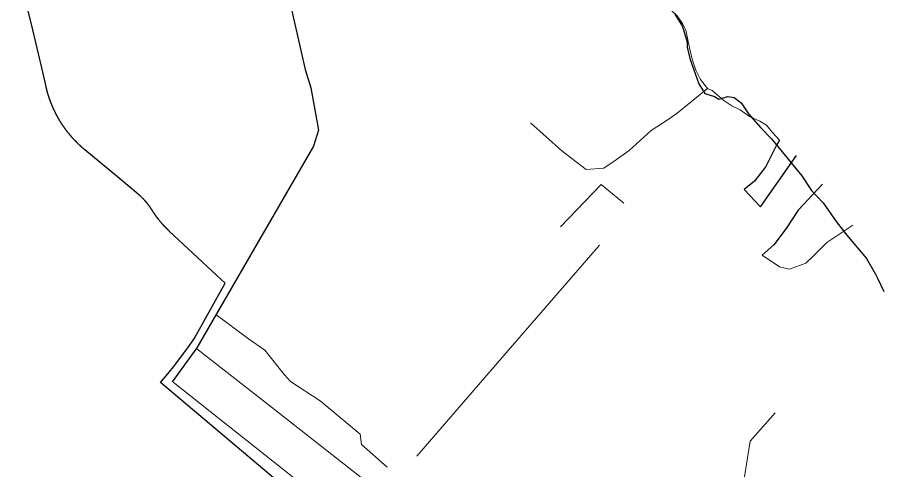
# Model space of a CAD drawing. Header units: millimetres. Extents: x 341818 to 347703, y 7370458 to 7377443.
# Drawn here: x 344009 to 345276, y 7375753 to 7376418 of the extents above; entities that cross this region are included whole.
import ezdxf

# ---------------------------------------------------------------- set-up
doc = ezdxf.new("R2010")
doc.units = ezdxf.units.MM
for name, color, linetype in [('MCT - RUA SAMUEL RÉIS DE OLIVEIRA', 7, 'Continuous'), ('MONTANHÃO', 220, 'Continuous'), ('RUA DO OLEODUTO - 08_01_2021 - FERMOM_166', 7, 'Continuous'), ('RUA GEREMIA LUANARDELLI - 08_01_2021 - FERMOM_200 - FERMOM_201', 7, 'Continuous'), ('RUA SÃO FRANCISCO - 08_01_2021 - FERMOM_203', 7, 'Continuous'), ('RUA TANCREDO NEVES - 08_01_2021 - FERMOM_202', 7, 'Continuous')]:
    doc.layers.add(name, color=color, linetype=linetype)
for name, color, linetype, lineweight in [('MCT - RUA VASCO DA GAMA', 7, 'Continuous', 18), ('MCT - RUA VINTE E NOVE DE JULHO', 7, 'Continuous', 18), ('PAISAGISMO COL', 82, 'Continuous', 9), ('RUA 21 DE ABRIL - 08_01_2021 - FERMOM_204', 7, 'Continuous', 18), ('RUA ALTO DA BELA VISTA - 21_01_2021 - MON09', 7, 'Continuous', 18), ('RUA BEIRA RIO - 08_01_2021 - FERMOM_154', 7, 'Continuous', 18), ('RUA DOS PÁSSAROS - 08_01_2021 - FERMOM_147', 7, 'Continuous', 18), ('RUA MONTE DAS OLIVEIRAS - FERMOM_199', 7, 'Continuous', 18), ('RUA PADRE LÉO COMISSARI - 07_01_2021 - FERMOM_165', 7, 'Continuous', 18), ('RUA SANTO ANTONIO - 08_01_2021 - FERMOM_149', 7, 'Continuous', 18), ('RUA TRIBUTINO NUNES - 08_01_2021 - FERMOM_198', 7, 'Continuous', 18)]:
    doc.layers.add(name, color=color, linetype=linetype, lineweight=lineweight)

msp = doc.modelspace()

# ---------------------------------------------------------------- linework, layer by layer
at = {"layer": 'MCT - RUA SAMUEL RÉIS DE OLIVEIRA', "linetype": 'ByBlock'}
msp.add_line((345074.8, 7376165.4), (345098.5, 7376140.1), dxfattribs=at)
at = {"layer": 'MCT - RUA VASCO DA GAMA', "linetype": 'ByBlock'}
msp.add_lwpolyline([(345010.6, 7376326.3), (345021.1, 7376313.4), (345027.9, 7376310.2), (345044.9, 7376295.8), (345056.7, 7376288), (345068.8, 7376282.1), (345082.6, 7376272.4), (345097.6, 7376265.3), (345107.5, 7376259.3), (345116.5, 7376248.9), (345126.5, 7376237.8)], dxfattribs=at)
at = {"layer": 'MCT - RUA VINTE E NOVE DE JULHO', "linetype": 'ByBlock'}
msp.add_lwpolyline([(344594.7, 7375774.9), (344728.5, 7375929.3)], dxfattribs=at)
at = {"layer": 'MONTANHÃO'}
for points in [[(344450.3, 7375687.9), (344218.9, 7375882.7), (344229.5, 7375895.3), (344240.1, 7375907.9), (344261.4, 7375936.6), (344268.8, 7375947.4), (344313.6, 7376028), (344301, 7376039.8), (344231.9, 7376104.3), (344231.7, 7376104.5), (344231.5, 7376104.7), (344231.2, 7376105), (344231, 7376105.2), (344230.7, 7376105.4), (344230.5, 7376105.7), (344230.2, 7376105.9), (344230, 7376106.1), (344229.7, 7376106.4), (344229.5, 7376106.6), (344229.2, 7376106.8), (344229, 7376107.1), (344228.8, 7376107.3), (344228.5, 7376107.6), (344228.3, 7376107.8), (344228, 7376108), (344227.8, 7376108.3), (344227.6, 7376108.5), (344227.3, 7376108.8), (344227.1, 7376109), (344226.8, 7376109.3), (344226.6, 7376109.5), (344226.4, 7376109.7), (344226.1, 7376110), (344225.9, 7376110.2), (344225.7, 7376110.5), (344225.4, 7376110.7), (344225.2, 7376111), (344225, 7376111.2), (344224.7, 7376111.5), (344224.5, 7376111.7), (344224.3, 7376112), (344224, 7376112.2), (344223.8, 7376112.5), (344223.6, 7376112.7), (344223.4, 7376113), (344223.1, 7376113.2), (344222.9, 7376113.5), (344222.7, 7376113.7), (344222.4, 7376114), (344222.2, 7376114.2), (344222, 7376114.5), (344221.8, 7376114.7), (344221.5, 7376115), (344221.3, 7376115.2), (344221.1, 7376115.5), (344220.9, 7376115.8), (344220.6, 7376116), (344220.4, 7376116.3), (344220.2, 7376116.5), (344220, 7376116.8), (344219.8, 7376117.1), (344219.5, 7376117.3), (344219.3, 7376117.6), (344219.1, 7376117.8), (344218.9, 7376118.1), (344218.7, 7376118.4), (344218.5, 7376118.6), (344218.2, 7376118.9), (344218, 7376119.1), (344217.8, 7376119.4), (344217.6, 7376119.7), (344217.4, 7376119.9), (344217.2, 7376120.2), (344217, 7376120.5), (344216.7, 7376120.7), (344216.5, 7376121), (344216.3, 7376121.3), (344216.1, 7376121.5), (344215.9, 7376121.8), (344215.7, 7376122.1), (344215.5, 7376122.3), (344215.3, 7376122.6), (344215.1, 7376122.9), (344214.9, 7376123.1), (344214.7, 7376123.4), (344214.4, 7376123.7), (344214.2, 7376124), (344214, 7376124.2), (344213.8, 7376124.5), (344213.6, 7376124.8), (344213.4, 7376125), (344213.2, 7376125.3), (344213, 7376125.6), (344212.8, 7376125.9), (344212.6, 7376126.1), (344212.4, 7376126.4), (344212.2, 7376126.7), (344212, 7376127), (344211.8, 7376127.2), (344211.6, 7376127.5), (344211.4, 7376127.8), (344211.2, 7376128.1), (344211.1, 7376128.4), (344210.9, 7376128.6), (344210.7, 7376128.9), (344210.5, 7376129.2), (344210.3, 7376129.5), (344210.1, 7376129.8), (344209.9, 7376130), (344209.7, 7376130.3), (344209.5, 7376130.6), (344209.3, 7376130.9), (344209.1, 7376131.2), (344208.9, 7376131.5), (344208.8, 7376131.7), (344208.6, 7376132), (344208.4, 7376132.3), (344208.2, 7376132.6), (344208, 7376132.9), (344207.8, 7376133.2), (344207.7, 7376133.4), (344207.5, 7376133.7), (344207.3, 7376134), (344207.1, 7376134.3), (344206.9, 7376134.6), (344206.7, 7376134.9), (344206.6, 7376135.1), (344206.5, 7376135.3), (344206.3, 7376135.6), (344206.2, 7376135.8), (344206, 7376136), (344205.9, 7376136.3), (344205.7, 7376136.5), (344205.6, 7376136.7), (344205.4, 7376137), (344205.3, 7376137.2), (344205.1, 7376137.4), (344205, 7376137.6), (344204.8, 7376137.9), (344204.6, 7376138.1), (344204.5, 7376138.3), (344204.3, 7376138.6), (344204.2, 7376138.8), (344204, 7376139), (344203.9, 7376139.2), (344203.7, 7376139.5), (344203.6, 7376139.7), (344203.4, 7376139.9), (344203.2, 7376140.1), (344203.1, 7376140.3), (344202.9, 7376140.6), (344202.8, 7376140.8), (344202.6, 7376141), (344202.4, 7376141.2), (344202.3, 7376141.5), (344202.1, 7376141.7), (344201.9, 7376141.9), (344201.8, 7376142.1), (344201.6, 7376142.3), (344201.4, 7376142.6), (344201.3, 7376142.8), (344201.1, 7376143), (344200.9, 7376143.2), (344200.8, 7376143.4), (344200.6, 7376143.6), (344200.4, 7376143.9), (344200.3, 7376144.1), (344200.1, 7376144.3), (344199.9, 7376144.5), (344199.7, 7376144.7), (344199.6, 7376144.9), (344199.4, 7376145.1), (344199.2, 7376145.3), (344199.1, 7376145.6), (344198.9, 7376145.8), (344198.7, 7376146), (344198.5, 7376146.2), (344198.3, 7376146.4), (344198.2, 7376146.6), (344198, 7376146.8), (344197.8, 7376147), (344197.6, 7376147.2), (344197.5, 7376147.4), (344197.3, 7376147.6), (344197.1, 7376147.9), (344196.9, 7376148.1), (344196.7, 7376148.3), (344196.5, 7376148.5), (344196.4, 7376148.7), (344196.2, 7376148.9), (344196, 7376149.1), (344195.8, 7376149.3), (344195.6, 7376149.5), (344195.4, 7376149.7), (344195.3, 7376149.9), (344195.1, 7376150.1), (344194.9, 7376150.3), (344194.7, 7376150.5), (344194.5, 7376150.7), (344194.3, 7376150.9), (344194.1, 7376151.1), (344193.9, 7376151.3), (344193.7, 7376151.5), (344193.6, 7376151.7), (344193.4, 7376151.9), (344193.2, 7376152.1), (344193, 7376152.3), (344192.8, 7376152.5), (344192.6, 7376152.7), (344192.4, 7376152.8), (344192.2, 7376153), (344192, 7376153.2), (344191.8, 7376153.4), (344191.6, 7376153.6), (344191.4, 7376153.8), (344191.2, 7376154), (344191, 7376154.2), (344190.8, 7376154.4), (344190.6, 7376154.6), (344190.4, 7376154.8), (344190.2, 7376154.9), (344190, 7376155.1), (344189.8, 7376155.3), (344189.6, 7376155.5), (344189.4, 7376155.7), (344189.2, 7376155.9), (344189, 7376156.1), (344188.8, 7376156.2), (344188.6, 7376156.4), (344188.4, 7376156.6), (344188.2, 7376156.8), (344188, 7376157), (344187.8, 7376157.1), (344187.6, 7376157.3), (344187.4, 7376157.5), (344187.2, 7376157.7), (344186.9, 7376157.9), (344186.7, 7376158), (344186.5, 7376158.2), (344186.3, 7376158.4), (344186.1, 7376158.6), (344155.9, 7376183.7), (344107.9, 7376223.5), (344107.7, 7376223.8), (344107.4, 7376224), (344107.1, 7376224.2), (344106.9, 7376224.4), (344106.6, 7376224.7), (344106.3, 7376224.9), (344106, 7376225.1), (344105.8, 7376225.4), (344105.5, 7376225.6), (344105.2, 7376225.8), (344104.9, 7376226.1), (344104.7, 7376226.3), (344104.4, 7376226.5), (344104.1, 7376226.8), (344103.9, 7376227), (344103.6, 7376227.3), (344103.3, 7376227.5), (344103.1, 7376227.7), (344102.8, 7376228), (344102.5, 7376228.2), (344102.3, 7376228.5), (344102, 7376228.7), (344101.7, 7376228.9), (344101.5, 7376229.2), (344101.2, 7376229.4), (344101, 7376229.7), (344100.7, 7376229.9), (344100.4, 7376230.1), (344100.2, 7376230.4), (344099.9, 7376230.6), (344099.7, 7376230.9), (344099.4, 7376231.1), (344099.1, 7376231.4), (344098.9, 7376231.6), (344098.6, 7376231.9), (344098.4, 7376232.1), (344098.1, 7376232.4), (344097.8, 7376232.6), (344097.6, 7376232.9), (344097.3, 7376233.1), (344097.1, 7376233.4), (344096.8, 7376233.6), (344096.6, 7376233.9), (344096.3, 7376234.1), (344096.1, 7376234.4), (344095.8, 7376234.6), (344095.6, 7376234.9), (344095.3, 7376235.1), (344095.1, 7376235.4), (344094.8, 7376235.7), (344094.6, 7376235.9), (344094.3, 7376236.2), (344094.1, 7376236.4), (344093.8, 7376236.7), (344093.6, 7376236.9), (344093.3, 7376237.2), (344093.1, 7376237.5), (344092.8, 7376237.7), (344092.6, 7376238), (344092.3, 7376238.2), (344092.1, 7376238.5), (344091.9, 7376238.8), (344091.6, 7376239), (344091.4, 7376239.3), (344091.1, 7376239.6), (344090.9, 7376239.8), (344090.7, 7376240.1), (344090.4, 7376240.4), (344090.2, 7376240.6), (344089.9, 7376240.9), (344089.7, 7376241.1), (344089.5, 7376241.4), (344089.2, 7376241.7), (344089, 7376242), (344088.7, 7376242.2), (344088.5, 7376242.5), (344088.3, 7376242.8), (344088, 7376243), (344087.8, 7376243.3), (344087.6, 7376243.6), (344087.3, 7376243.8), (344087.1, 7376244.1), (344086.9, 7376244.4), (344086.6, 7376244.7), (344086.4, 7376244.9), (344086.2, 7376245.2), (344086, 7376245.5), (344085.7, 7376245.8), (344085.5, 7376246), (344085.3, 7376246.3), (344085.1, 7376246.6), (344084.8, 7376246.9), (344084.6, 7376247.1), (344084.4, 7376247.4), (344084.2, 7376247.7), (344083.9, 7376248), (344083.7, 7376248.3), (344083.5, 7376248.5), (344083.3, 7376248.8), (344083, 7376249.1), (344082.8, 7376249.4), (344082.6, 7376249.7), (344082.4, 7376249.9), (344082.2, 7376250.2), (344081.9, 7376250.5), (344081.7, 7376250.8), (344081.5, 7376251.1), (344081.3, 7376251.4), (344081.1, 7376251.7), (344080.9, 7376251.9), (344080.6, 7376252.2), (344080.4, 7376252.5), (344080.2, 7376252.8), (344080, 7376253.1), (344079.8, 7376253.4), (344079.6, 7376253.7), (344079.4, 7376254), (344079.2, 7376254.2), (344078.9, 7376254.5), (344078.7, 7376254.8), (344078.5, 7376255.1), (344078.3, 7376255.4), (344078.1, 7376255.7), (344077.9, 7376256), (344077.7, 7376256.3), (344077.5, 7376256.6), (344077.3, 7376256.9), (344077.1, 7376257.2), (344076.9, 7376257.5), (344076.7, 7376257.7), (344076.5, 7376258), (344076.3, 7376258.3), (344076.1, 7376258.6), (344075.9, 7376258.9), (344075.7, 7376259.2), (344075.5, 7376259.5), (344075.3, 7376259.8), (344075.1, 7376260.1), (344074.9, 7376260.4), (344074.7, 7376260.7), (344074.5, 7376261), (344074.3, 7376261.3), (344074.1, 7376261.6), (344073.9, 7376261.9), (344073.7, 7376262.2), (344073.5, 7376262.5), (344073.3, 7376262.8), (344073.1, 7376263.1), (344072.9, 7376263.4), (344072.8, 7376263.7), (344072.6, 7376264), (344072.4, 7376264.3), (344072.2, 7376264.6), (344072, 7376264.9), (344071.8, 7376265.2), (344071.6, 7376265.5), (344071.4, 7376265.9), (344071.3, 7376266.2), (344071.1, 7376266.5), (344070.9, 7376266.8), (344070.7, 7376267.1), (344070.5, 7376267.4), (344070.3, 7376267.7), (344070.2, 7376268), (344070, 7376268.3), (344069.8, 7376268.6), (344069.6, 7376268.9), (344069.4, 7376269.2), (344069.3, 7376269.6), (344069.1, 7376269.9), (344068.9, 7376270.2), (344068.7, 7376270.5), (344068.6, 7376270.8), (344068.4, 7376271.1), (344068.2, 7376271.4), (344068, 7376271.7), (344067.9, 7376272), (344067.7, 7376272.4), (344067.5, 7376272.7), (344067.3, 7376273), (344067.2, 7376273.3), (344067, 7376273.6), (344066.8, 7376273.9), (344066.7, 7376274.3), (344066.5, 7376274.6), (344066.3, 7376274.9), (344066.2, 7376275.2), (344066, 7376275.5), (344065.8, 7376275.8), (344065.7, 7376276.2), (344065.5, 7376276.5), (344065.4, 7376276.8), (344065.2, 7376277.1), (344065, 7376277.4), (344064.9, 7376277.7), (344064.7, 7376278.1), (344064.6, 7376278.4), (344064.4, 7376278.7), (344064.2, 7376279), (344064.1, 7376279.4), (344063.9, 7376279.7), (344063.8, 7376280), (344063.6, 7376280.3), (344063.5, 7376280.6), (344063.3, 7376281), (344063.2, 7376281.3), (344063, 7376281.6), (344062.8, 7376281.9), (344062.7, 7376282.3), (344062.5, 7376282.6), (344062.4, 7376282.9), (344062.2, 7376283.2), (344062.1, 7376283.6), (344062, 7376283.9), (344061.8, 7376284.2), (344061.7, 7376284.5), (344061.5, 7376284.9), (344061.4, 7376285.2), (344061.2, 7376285.5), (344061.1, 7376285.8), (344060.9, 7376286.2), (344060.8, 7376286.5), (344060.7, 7376286.8), (344060.5, 7376287.2), (344060.4, 7376287.5), (344060.2, 7376287.8), (344060.1, 7376288.2), (344060, 7376288.5), (344059.8, 7376288.8), (344059.7, 7376289.1), (344059.6, 7376289.5), (344059.4, 7376289.8), (344059.3, 7376290.1), (344059.1, 7376290.5), (344059, 7376290.8), (344058.9, 7376291.1), (344058.8, 7376291.5), (344058.6, 7376291.8), (344058.5, 7376292.1), (344058.4, 7376292.5), (344058.2, 7376292.8), (344058.1, 7376293.1), (344058, 7376293.5), (344057.9, 7376293.8), (344057.7, 7376294.1), (344057.6, 7376294.5), (344057.5, 7376294.8), (344057.4, 7376295.1), (344057.2, 7376295.5), (344057.1, 7376295.8), (344057, 7376296.2), (344056.9, 7376296.5), (344056.7, 7376296.8), (344056.6, 7376297.2), (344056.5, 7376297.5), (344056.4, 7376297.8), (344056.3, 7376298.2), (344056.2, 7376298.5), (344056, 7376298.9), (344055.9, 7376299.2), (344055.8, 7376299.5), (344055.7, 7376299.9), (344055.6, 7376300.2), (344055.5, 7376300.5), (344055.4, 7376300.9), (344055.3, 7376301.2), (344055.1, 7376301.6), (344055, 7376301.9), (344054.9, 7376302.2), (344054.8, 7376302.6), (344054.7, 7376302.9), (344054.6, 7376303.3), (344054.5, 7376303.6), (344054.4, 7376304), (344054.3, 7376304.3), (344054.2, 7376304.6), (344054.1, 7376305), (344054, 7376305.3), (344053.9, 7376305.7), (344053.8, 7376306), (344053.7, 7376306.4), (344053.6, 7376306.7), (344053.5, 7376307), (344053.4, 7376307.4), (344053.3, 7376307.7), (344053.2, 7376308.1), (344053.1, 7376308.4), (344053, 7376308.8), (344052.9, 7376309.1), (344052.8, 7376309.5), (344052.7, 7376309.8), (344052.6, 7376310.1), (344052.5, 7376310.5), (344052.4, 7376310.8), (344052.4, 7376311.2), (344052.3, 7376311.5), (344052.2, 7376311.9), (344052.1, 7376312.2), (344052, 7376312.6), (344051.9, 7376312.9), (344051.8, 7376313.3), (344051.8, 7376313.6), (344051.7, 7376314), (344051.6, 7376314.3), (344051.5, 7376314.7), (344051.4, 7376315), (344051.3, 7376315.4), (344051.3, 7376315.7), (344051.2, 7376316.1), (344051.1, 7376316.4), (344045, 7376343.6), (344031.8, 7376399), (344009, 7376491.8)], [(344973.3, 7376421.9), (344984.1, 7376403.9), (344991.3, 7376381.1), (344991.3, 7376373.9), (344994.9, 7376357.1), (345005.7, 7376326.9), (345008.1, 7376319.9), (345017.1, 7376306.1), (345031.5, 7376301.3), (345037.5, 7376297.7), (345050.7, 7376301.3), (345060.3, 7376300.1), (345070.5, 7376292.3), (345081.3, 7376276.1), (345099.3, 7376255.7), (345114.9, 7376239.5), (345159.3, 7376185.5), (345173.7, 7376163.9), (345190.5, 7376145.9), (345209.7, 7376118.3), (345225.3, 7376098.5), (345254.1, 7376064.3), (345267.3, 7376041.5), (345270.3, 7376035.2), (345279.3, 7376015.7)]]:
    msp.add_lwpolyline(points, dxfattribs=at)
at = {"layer": 'PAISAGISMO COL', "color": 81}
msp.add_lwpolyline([(345102.5, 7376068.5), (345102.7, 7376068.4)], dxfattribs=at)
at = {"layer": 'RUA 21 DE ABRIL - 08_01_2021 - FERMOM_204', "linetype": 'ByBlock'}
msp.add_lwpolyline([(345101.3, 7376069.3), (345126.7, 7376052.1), (345141.1, 7376048.6), (345141.1, 7376048.6), (345165.3, 7376057.2), (345175.7, 7376067.6), (345195.8, 7376087.7), (345233.9, 7376113)], dxfattribs=at)
at = {"layer": 'RUA ALTO DA BELA VISTA - 21_01_2021 - MON09', "linetype": 'ByBlock'}
for points in [[(344622, 7376617.2), (344637.9, 7376611), (344652.7, 7376605.5), (344689.7, 7376579.1), (344700.9, 7376572.6), (344763.8, 7376543.8), (344795.6, 7376531.2), (344807.6, 7376529.6), (344826.5, 7376529.8), (344844.5, 7376529.4), (344848.4, 7376528.1), (344852.3, 7376526.9), (344876.1, 7376505.3), (344899.9, 7376482.7), (344918.9, 7376467), (344946.7, 7376446.2), (344962.6, 7376432.5), (344976, 7376420.3), (344984.5, 7376408.5), (344989, 7376398.5), (344994.4, 7376373), (344998.4, 7376356), (345003.9, 7376340.1), (345010.6, 7376326.3)], [(345021.1, 7376313.4), (344976.7, 7376277.1), (344963.2, 7376267.8), (344938.2, 7376251.9), (344906.2, 7376222.5), (344884, 7376206.7), (344869.1, 7376196.4), (344843, 7376194.6)]]:
    msp.add_lwpolyline(points, dxfattribs=at)
at = {"layer": 'RUA BEIRA RIO - 08_01_2021 - FERMOM_154', "linetype": 'ByBlock'}
msp.add_lwpolyline([(344300.1, 7375982.1), (344348, 7375946.7), (344372, 7375929.9), (344400.7, 7375894), (344409.8, 7375884), (344452.9, 7375855.7), (344511.8, 7375806.9), (344513.7, 7375791.6), (344551.5, 7375758.6)], dxfattribs=at)
at = {"layer": 'RUA DO OLEODUTO - 08_01_2021 - FERMOM_166', "linetype": 'ByBlock'}
msp.add_lwpolyline([(344364.7, 7376581.8), (344376.1, 7376552), (344386.9, 7376527.1), (344406.1, 7376451.1), (344431.1, 7376341), (344439.6, 7376314.3), (344450.4, 7376252.3), (344443.3, 7376228.6), (344272.3, 7375933.6), (344236.1, 7375883.4)], dxfattribs=at)
at = {"layer": 'RUA DOS PÁSSAROS - 08_01_2021 - FERMOM_147', "linetype": 'ByBlock'}
msp.add_lwpolyline([(344272, 7375931.9), (344368, 7375857.3), (344540.6, 7375721.9), (344566.3, 7375700.8), (344575, 7375691.3), (344579.2, 7375682.4), (344582.4, 7375667), (344590.5, 7375654.6), (344598.8, 7375644.4), (344603.3, 7375631.7), (344616.6, 7375582.8), (344629.4, 7375556.5), (344626.9, 7375539.3), (344641.1, 7375530.2), (344649.3, 7375512.8), (344653.4, 7375503.8), (344668.3, 7375487.4), (344687, 7375472), (344704.4, 7375462), (344731.7, 7375440.5), (344745.3, 7375416.7), (344756.1, 7375378.4)], dxfattribs=at)
at = {"layer": 'RUA GEREMIA LUANARDELLI - 08_01_2021 - FERMOM_200 - FERMOM_201', "linetype": 'ByBlock'}
msp.add_line((345098.5, 7376140.1), (345151.5, 7376214.9), dxfattribs=at)
at = {"layer": 'RUA MONTE DAS OLIVEIRAS - FERMOM_199', "linetype": 'ByBlock'}
for points in [[(344843, 7376194.6), (344807.4, 7376221.8), (344761.4, 7376263)], [(344898.5, 7376145.5), (344865.3, 7376172.8), (344805.4, 7376110.7)]]:
    msp.add_lwpolyline(points, dxfattribs=at)
at = {"layer": 'RUA PADRE LÉO COMISSARI - 07_01_2021 - FERMOM_165', "linetype": 'ByBlock'}
msp.add_lwpolyline([(345120.3, 7375838.2), (345083.5, 7375796.8), (345070.2, 7375714.3), (345068.4, 7375692.6)], dxfattribs=at)
at = {"layer": 'RUA SANTO ANTONIO - 08_01_2021 - FERMOM_149', "linetype": 'ByBlock'}
msp.add_lwpolyline([(344237.3, 7375882.9), (344506.3, 7375670.4)], dxfattribs=at)
at = {"layer": 'RUA SÃO FRANCISCO - 08_01_2021 - FERMOM_203', "linetype": 'ByBlock'}
msp.add_lwpolyline([(345189.5, 7376172.9), (345153.8, 7376134.9), (345136.5, 7376108.4), (345118.1, 7376084.3), (345101.3, 7376069.3), (345101.3, 7376069.3)], dxfattribs=at)
at = {"layer": 'RUA TANCREDO NEVES - 08_01_2021 - FERMOM_202', "linetype": 'ByBlock'}
msp.add_line((345126.7, 7376237.6), (345122.3, 7376230.1), dxfattribs=at)
msp.add_lwpolyline([(345121.9, 7376229.5), (345106.5, 7376198.8), (345089.8, 7376177.5), (345074.8, 7376165.4)], dxfattribs=at)
at = {"layer": 'RUA TRIBUTINO NUNES - 08_01_2021 - FERMOM_198', "linetype": 'ByBlock'}
msp.add_lwpolyline([(344728.5, 7375929.3), (344862.4, 7376083.8)], dxfattribs=at)

doc.saveas('drawing.dxf')
